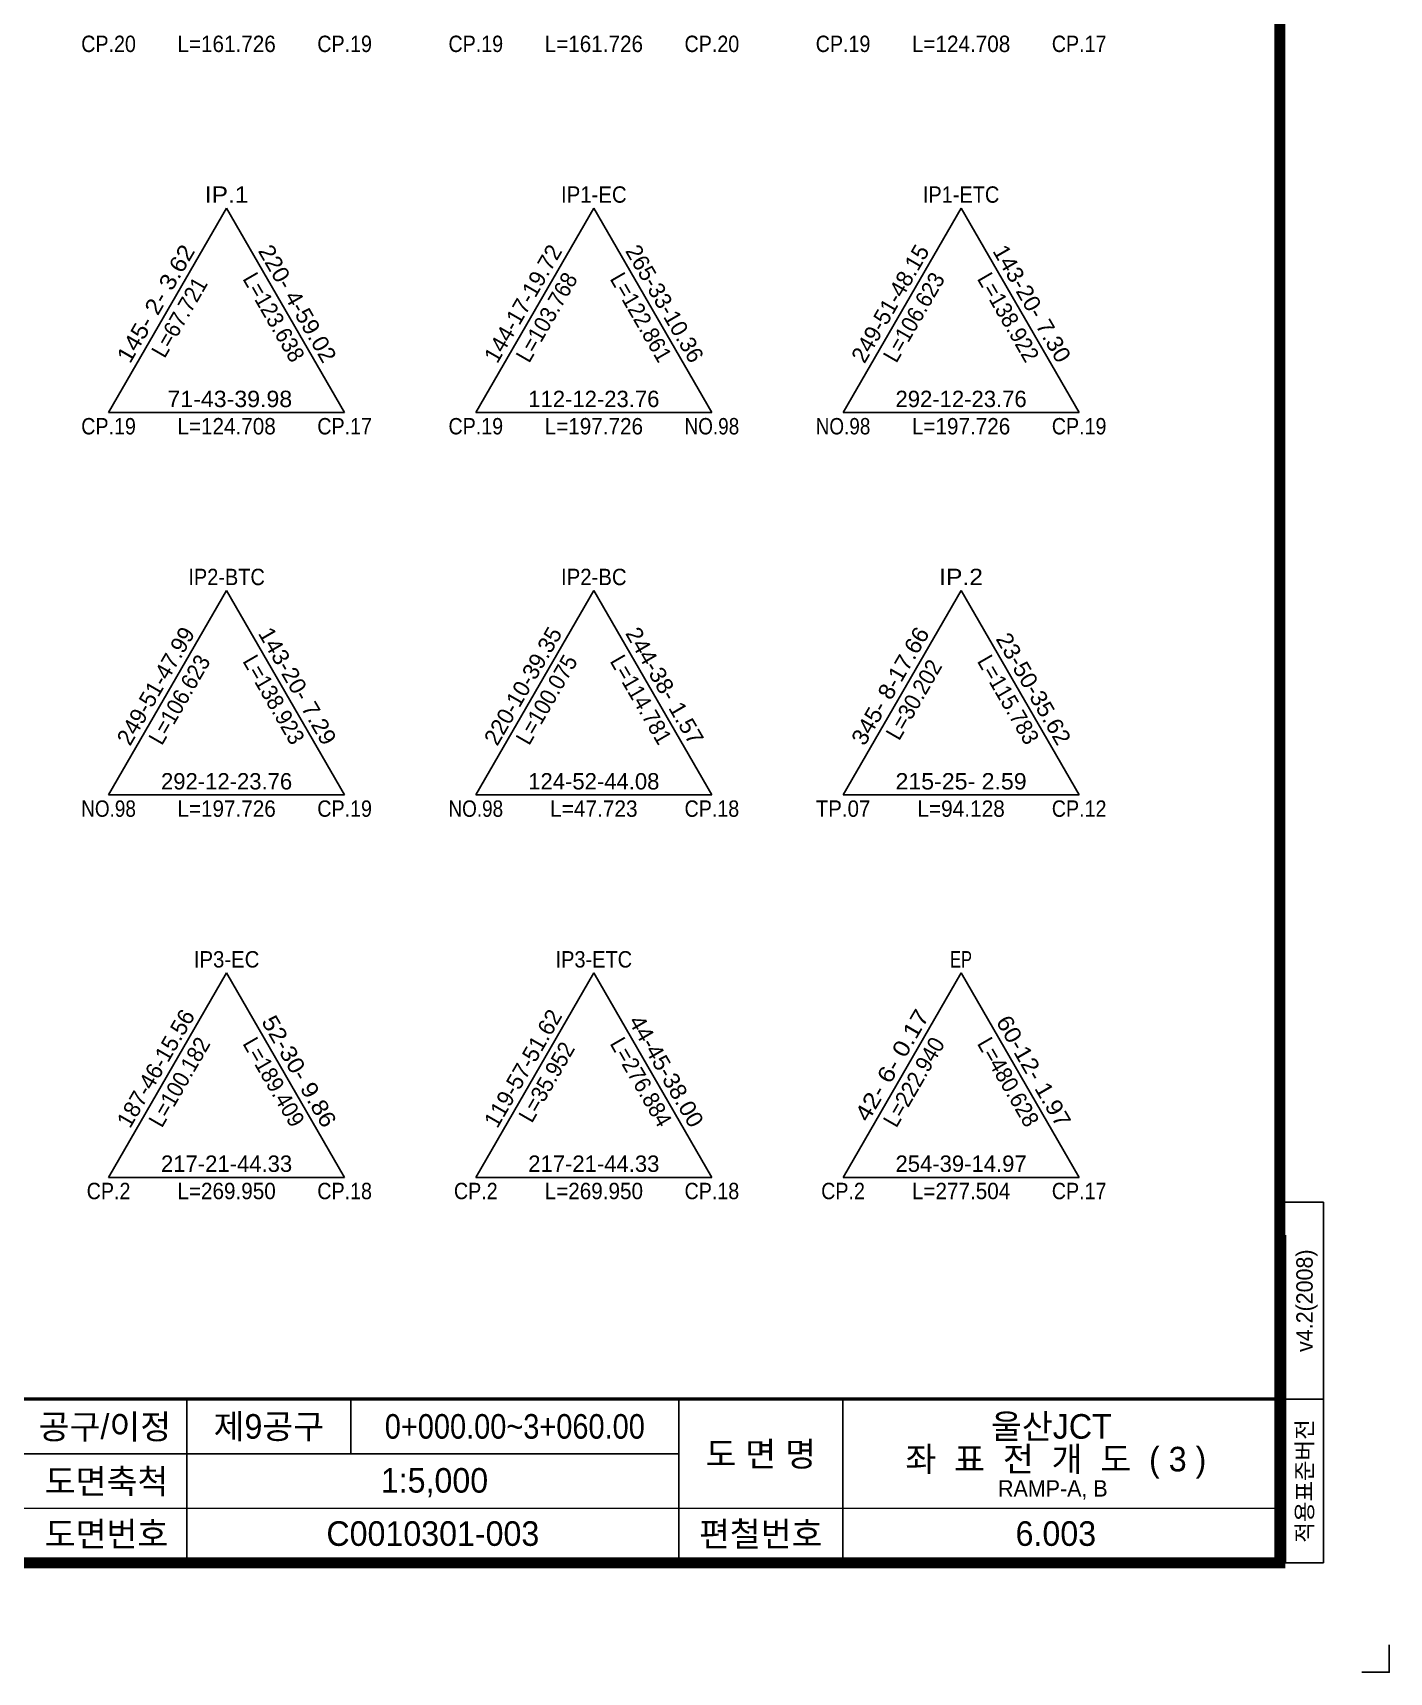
# Model space of a CAD drawing. Extents: x 226182 to 227023, y 224653 to 225247.
# Drawn here: x 226775.2 to 227023.4, y 224652.6 to 224952.7 of the extents above; entities that cross this region are included whole.
import ezdxf
from ezdxf.enums import TextEntityAlignment as Align

# ---------------------------------------------------------------- set-up
doc = ezdxf.new("R2010")
doc.units = 0
doc.header["$LTSCALE"] = 10
doc.header["$MEASUREMENT"] = 0
for name, color, linetype in [('CA-LEAL', 1, 'CONTINUOUS'), ('CA-LEAT', 3, 'CONTINUOUS'), ('CX-BORD', 3, 'CONTINUOUS'), ('CX-BORD-LIN1', 4, 'CONTINUOUS'), ('CX-BORD-LIN2', 3, 'CONTINUOUS'), ('CX-BORD-TEX2', 7, 'CONTINUOUS'), ('CX-BORD-TEX3', 6, 'CONTINUOUS'), ('CX-MISC', 2, 'CONTINUOUS')]:
    doc.layers.add(name, color=color, linetype=linetype)
doc.styles.get("Standard").update_dxf_attribs({"font": 'Dotum.ttf'})
doc.styles.add('TB_TEXT', font='Dotum.ttf')
doc.styles.add('TB_WBTXT', font='Dotum.ttf')
doc.styles.add('TB_WMTXT', font='Dotum.ttf')

# ---------------------------------------------------------------- blocks, each defined once
blk = doc.blocks.new('CXBLKA1-KHCA1')
at = {"layer": 'CX-BORD-LIN1', "const_width": 2}
blk.add_lwpolyline([(796, 0), (0, 0), (0, 554), (796, 554)], close=True, dxfattribs=at)
at = {"layer": 'CX-BORD-LIN1'}
for points, const_width in [([(796, 30), (0, 30)], 0.6), ([(686, 0), (686, 30)], 0.3)]:
    blk.add_lwpolyline(points, dxfattribs=dict(at, const_width=const_width))
at = {"layer": 'CX-BORD-LIN2'}
for p, q in [((804, 66.03), (796, 66.03)), ((804, 66.03), (804, 0)), ((797, 60), (797, 0)), ((804, 30), (796, 30)), ((804, 0), (797, 0))]:
    blk.add_line(p, q, dxfattribs=at)
at = {"layer": 'CX-BORD-LIN2', "const_width": 0.3}
for points in [[(596, 0), (596, 30)], [(716, 0), (716, 30)], [(686, 20), (566, 20)], [(796, 10), (566, 10)]]:
    blk.add_lwpolyline(points, dxfattribs=at)
at = {"layer": 'CX-BORD-LIN2'}
blk.add_lwpolyline([(626, 20), (626, 30)], dxfattribs=at)
at = {"layer": 'CX-MISC'}
blk.add_lwpolyline([(811, -20), (816, -20), (816, -15)], dxfattribs=at)
at = {"layer": 'CX-BORD-LIN1', "style": 'TB_TEXT'}
for tag, height, p in [('TR_RNUM4', 3, (285.11, 26.64)), ('TR_RDAT4', 3.5, (317.5, 27)), ('TR_DGN4', 3.5, (459.12, 27)), ('TR_CHK4', 3.5, (499.12, 27)), ('TR_APP4', 3.5, (539.12, 27)), ('TR_RNUM3', 3, (285.11, 20.64)), ('TR_RDAT3', 3.5, (317.5, 21)), ('TR_DGN3', 3.5, (459.12, 21)), ('TR_CHK3', 3.5, (499.12, 21)), ('TR_APP3', 3.5, (539.12, 21)), ('TR_RNUM2', 3, (285.11, 14.64)), ('TR_RDAT2', 3.5, (317.5, 15)), ('TR_DGN2', 3.5, (459.12, 15)), ('TR_CHK2', 3.5, (499.12, 15)), ('TR_APP2', 3.5, (539.12, 15)), ('TR_RNUM1', 3, (285.11, 8.64)), ('TR_RDAT1', 3.5, (317.5, 9)), ('TR_DGN1', 3.5, (459.12, 9)), ('TR_CHK1', 3.5, (499.12, 9)), ('TR_APP1', 3.5, (539.12, 9))]:
    blk.add_attdef(tag, text='', height=height, dxfattribs=at).set_placement(p, align=Align.MIDDLE_CENTER)
for tag, p in [('TR_RCON4', (342.3, 27)), ('TR_RCON3', (342.3, 21)), ('TR_RCON2', (342.3, 15)), ('TR_RCON1', (342.3, 9))]:
    blk.add_attdef(tag, text='', height=3.5, dxfattribs=at).set_placement(p, align=Align.MIDDLE_LEFT)
at = {"layer": 'CX-BORD-LIN2', "style": 'TB_TEXT'}
blk.add_text('적용표준버전', height=3, rotation=90, dxfattribs=at).set_placement((800.5, 15), align=Align.MIDDLE_CENTER)
blk.add_attdef('TD_VERSION', text='', height=3, rotation=90, dxfattribs=at).set_placement((800.5, 48.01), align=Align.MIDDLE_CENTER)
at = {"layer": 'CX-BORD-TEX2', "style": 'TB_WMTXT'}
for tag, height, p in [('TB_CNAME', 5, (15.34, 531.83)), ('TB_CSCOP', 4, (16.63, 523.83))]:
    blk.add_attdef(tag, text='', height=height, dxfattribs=at).set_placement(p, align=Align.BOTTOM_LEFT)
at = {"layer": 'CX-BORD-TEX2', "style": 'TB_WBTXT'}
for tag, height, p in [('TB_MTITIL', 10, (398, 533.33)), ('TB_STITL', 7, (398, 518.33))]:
    blk.add_attdef(tag, text='', height=height, dxfattribs=at).set_placement(p, align=Align.MIDDLE_CENTER)
at = {"layer": 'CX-BORD-TEX3', "style": 'TB_TEXT'}
for s, p in [('공구/이정', (581, 25)), ('도 면 명', (701, 20)), ('도면축척', (581.29, 15)), ('도면번호', (581.29, 5.39)), ('편철번호', (701, 5.39))]:
    blk.add_text(s, height=4.5, dxfattribs=at).set_placement(p, align=Align.MIDDLE)
for tag, height, p in [('TD_DCOMP', 4.5, (217.5, 25)), ('TD_CSECT', 4.5, (611, 25)), ('TD_DNAME_TOP', 4.5, (755, 25)), ('TD_DNAME_MAIN', 4.5, (755, 19.01)), ('TD_CCOMP', 4.5, (217.5, 15)), ('TD_HSCAL', 4.5, (626.7, 15.24)), ('TD_VSCAL', 4.5, (655.78, 15.24)), ('TD_DNAME_BOT', 3, (755, 13.65)), ('TD_CNAME', 4.5, (65, 5.75)), ('TD_FIELD', 4.5, (182.5, 5.53)), ('TD_CSTEP', 4.5, (253.24, 5.53)), ('TD_DWGCODE', 4.5, (641, 5.39)), ('TD_DWGNO', 4.5, (755, 5.39))]:
    blk.add_attdef(tag, text='', height=height, dxfattribs=at).set_placement(p, align=Align.MIDDLE_CENTER)
at = {"layer": 'CX-BORD-TEX3', "style": 'TB_TEXT', "width": 0.9}
blk.add_attdef('TD_CDIST', text='', height=4.5, dxfattribs=at).set_placement((656, 25), align=Align.MIDDLE_CENTER)

msp = doc.modelspace()

# ---------------------------------------------------------------- linework, layer by layer
at = {"layer": 'CA-LEAL', "linetype": 'Continuous'}
for p, q in [((226810.69, 224920.57), (226789.09, 224883.16)), ((226810.69, 224920.57), (226832.29, 224883.16)), ((226877.89, 224920.57), (226856.29, 224883.16)), ((226877.89, 224920.57), (226899.49, 224883.16)), ((226945.09, 224920.57), (226923.49, 224883.16)), ((226945.09, 224920.57), (226966.69, 224883.16)), ((226789.09, 224883.16), (226832.29, 224883.16)), ((226856.29, 224883.16), (226899.49, 224883.16)), ((226923.49, 224883.16), (226966.69, 224883.16)), ((226810.69, 224850.57), (226789.09, 224813.16)), ((226810.69, 224850.57), (226832.29, 224813.16)), ((226877.89, 224850.57), (226856.29, 224813.16)), ((226877.89, 224850.57), (226899.49, 224813.16)), ((226945.09, 224850.57), (226923.49, 224813.16)), ((226945.09, 224850.57), (226966.69, 224813.16)), ((226789.09, 224813.16), (226832.29, 224813.16)), ((226856.29, 224813.16), (226899.49, 224813.16)), ((226923.49, 224813.16), (226966.69, 224813.16)), ((226810.69, 224780.57), (226789.09, 224743.16)), ((226810.69, 224780.57), (226832.29, 224743.16)), ((226877.89, 224780.57), (226856.29, 224743.16)), ((226877.89, 224780.57), (226899.49, 224743.16)), ((226945.09, 224780.57), (226923.49, 224743.16)), ((226945.09, 224780.57), (226966.69, 224743.16)), ((226789.09, 224743.16), (226832.29, 224743.16)), ((226856.29, 224743.16), (226899.49, 224743.16)), ((226923.49, 224743.16), (226966.69, 224743.16))]:
    msp.add_line(p, q, dxfattribs=at)

# ---------------------------------------------------------------- block references
at = {"layer": 'CX-BORD'}
ref = msp.add_blockref('CXBLKA1-KHCA1', (226207.43, 224672.57), dxfattribs=at)
ref.add_attrib('TD_DNAME_TOP', '울산JCT ', dxfattribs={"layer": 'CX-BORD-TEX3', "height": 4.5, "style": 'TB_TEXT'}).set_placement((226962.43, 224697.57), align=Align.MIDDLE_CENTER)
ref.add_attrib('TD_DNAME_MAIN', '좌  표  전  개  도  ( 3 )', dxfattribs={"layer": 'CX-BORD-TEX3', "height": 4.5, "style": 'TB_TEXT'}).set_placement((226962.43, 224691.58), align=Align.MIDDLE_CENTER)
ref.add_attrib('TD_DNAME_BOT', 'RAMP-A, B ', dxfattribs={"layer": 'CX-BORD-TEX3', "height": 3, "style": 'TB_TEXT'}).set_placement((226962.43, 224686.22), align=Align.MIDDLE_CENTER)
ref.add_attrib('TD_CSECT', '제9공구', dxfattribs={"layer": 'CX-BORD-TEX3', "height": 4.5, "style": 'TB_TEXT'}).set_placement((226818.43, 224697.57), align=Align.MIDDLE_CENTER)
ref.add_attrib('TD_CDIST', '0+000.00~3+060.00', dxfattribs={"layer": 'CX-BORD-TEX3', "height": 4.5, "style": 'TB_TEXT', "width": 0.9}).set_placement((226863.43, 224697.57), align=Align.MIDDLE_CENTER)
ref.add_attrib('TD_HSCAL', '1:5,000', dxfattribs={"layer": 'CX-BORD-TEX3', "height": 4.5, "style": 'TB_TEXT'}).set_placement((226848.73, 224687.69), align=Align.MIDDLE_CENTER)
ref.add_attrib('TD_DWGNO', '6.003', dxfattribs={"layer": 'CX-BORD-TEX3', "height": 4.5, "style": 'TB_TEXT'}).set_placement((226962.43, 224677.95), align=Align.MIDDLE_CENTER)
ref.add_attrib('TD_DWGCODE', 'C0010301-003', dxfattribs={"layer": 'CX-BORD-TEX3', "height": 4.5, "style": 'TB_TEXT'}).set_placement((226848.43, 224677.95), align=Align.MIDDLE_CENTER)
ref.add_attrib('TD_VERSION', 'v4.2(2008)', dxfattribs={"layer": 'CX-BORD-LIN2', "height": 3, "rotation": 90, "style": 'TB_TEXT'}).set_placement((227007.93, 224720.58), align=Align.MIDDLE_CENTER)

# ---------------------------------------------------------------- texts
at = {"layer": 'CA-LEAT'}
for s, rotation, width, p, p2 in [('CP.20', 0, 0.826048, (226784.09, 224949.16), (226794.09, 224949.16)), ('L=161.726', 0, 0.864009, (226801.69, 224949.16), (226819.69, 224949.16)), ('CP.19', 0, 0.826048, (226827.29, 224949.16), (226837.29, 224949.16)), ('CP.19', 0, 0.826048, (226851.29, 224949.16), (226861.29, 224949.16)), ('L=161.726', 0, 0.864009, (226868.89, 224949.16), (226886.89, 224949.16)), ('CP.20', 0, 0.826048, (226894.49, 224949.16), (226904.49, 224949.16)), ('CP.19', 0, 0.826048, (226918.49, 224949.16), (226928.49, 224949.16)), ('L=124.708', 0, 0.864009, (226936.09, 224949.16), (226954.09, 224949.16)), ('CP.17', 0, 0.826048, (226961.69, 224949.16), (226971.69, 224949.16)), ('IP.1', 0, 1.032755, (226806.69, 224921.57), (226814.69, 224921.57)), ('IP1-EC', 0, 0.841084, (226871.89, 224921.57), (226883.89, 224921.57)), ('IP1-ETC', 0, 0.838453, (226938.09, 224921.57), (226952.09, 224921.57)), ('145- 2- 3.62', 60, 0.9134, (226793.02, 224891.97), (226805.02, 224912.76)), ('220- 4-59.02', 300, 0.878689, (226816.36, 224912.76), (226828.36, 224891.97)), ('144-17-19.72', 60, 0.846518, (226860.22, 224891.97), (226872.22, 224912.76)), ('265-33-10.36', 300, 0.846518, (226883.56, 224912.76), (226895.56, 224891.97)), ('249-51-48.15', 60, 0.846518, (226927.42, 224891.97), (226939.42, 224912.76)), ('143-20- 7.30', 300, 0.878689, (226950.76, 224912.76), (226962.76, 224891.97)), ('L=123.638', 300, 0.864009, (226813.53, 224907.66), (226822.53, 224892.07)), ('L=103.768', 60, 0.864009, (226866.05, 224892.07), (226875.05, 224907.66)), ('L=122.861', 300, 0.864009, (226880.73, 224907.66), (226889.73, 224892.07)), ('L=106.623', 60, 0.864009, (226933.25, 224892.07), (226942.25, 224907.66)), ('L=138.922', 300, 0.864009, (226947.93, 224907.66), (226956.93, 224892.07)), ('L=67.721', 60, 0.869424, (226799.35, 224892.94), (226807.35, 224906.79)), (' 71-43-39.98', 0, 0.878689, (226798.69, 224884.16), (226822.69, 224884.16)), ('112-12-23.76', 0, 0.846518, (226865.89, 224884.16), (226889.89, 224884.16)), ('292-12-23.76', 0, 0.846518, (226933.09, 224884.16), (226957.09, 224884.16)), ('CP.19', 0, 0.826048, (226784.09, 224879.16), (226794.09, 224879.16)), ('L=124.708', 0, 0.864009, (226801.69, 224879.16), (226819.69, 224879.16)), ('CP.17', 0, 0.826048, (226827.29, 224879.16), (226837.29, 224879.16)), ('CP.19', 0, 0.826048, (226851.29, 224879.16), (226861.29, 224879.16)), ('L=197.726', 0, 0.864009, (226868.89, 224879.16), (226886.89, 224879.16)), ('NO.98', 0, 0.802832, (226894.49, 224879.16), (226904.49, 224879.16)), ('NO.98', 0, 0.802832, (226918.49, 224879.16), (226928.49, 224879.16)), ('L=197.726', 0, 0.864009, (226936.09, 224879.16), (226954.09, 224879.16)), ('CP.19', 0, 0.826048, (226961.69, 224879.16), (226971.69, 224879.16)), ('IP2-BTC', 0, 0.827957, (226803.69, 224851.57), (226817.69, 224851.57)), ('IP2-BC', 0, 0.828788, (226871.89, 224851.57), (226883.89, 224851.57)), ('IP.2', 0, 1.032755, (226941.09, 224851.57), (226949.09, 224851.57)), ('249-51-47.99', 60, 0.846518, (226793.02, 224821.97), (226805.02, 224842.76)), ('143-20- 7.29', 300, 0.878689, (226816.36, 224842.76), (226828.36, 224821.97)), ('220-10-39.35', 60, 0.846518, (226860.22, 224821.97), (226872.22, 224842.76)), ('244-38- 1.57', 300, 0.878689, (226883.56, 224842.76), (226895.56, 224821.97)), ('345- 8-17.66', 60, 0.878689, (226927.42, 224821.97), (226939.42, 224842.76)), (' 23-50-35.62', 300, 0.878689, (226950.76, 224842.76), (226962.76, 224821.97)), ('L=106.623', 60, 0.864009, (226798.85, 224822.07), (226807.85, 224837.66)), ('L=138.923', 300, 0.864009, (226813.53, 224837.66), (226822.53, 224822.07)), ('L=100.075', 60, 0.864009, (226866.05, 224822.07), (226875.05, 224837.66)), ('L=114.781', 300, 0.864009, (226880.73, 224837.66), (226889.73, 224822.07)), ('L=30.202', 60, 0.869424, (226933.75, 224822.94), (226941.75, 224836.79)), ('L=115.783', 300, 0.864009, (226947.93, 224837.66), (226956.93, 224822.07)), ('292-12-23.76', 0, 0.846518, (226798.69, 224814.16), (226822.69, 224814.16)), ('124-52-44.08', 0, 0.846518, (226865.89, 224814.16), (226889.89, 224814.16)), ('215-25- 2.59', 0, 0.878689, (226933.09, 224814.16), (226957.09, 224814.16)), ('NO.98', 0, 0.802832, (226784.09, 224809.16), (226794.09, 224809.16)), ('L=197.726', 0, 0.864009, (226801.69, 224809.16), (226819.69, 224809.16)), ('CP.19', 0, 0.826048, (226827.29, 224809.16), (226837.29, 224809.16)), ('NO.98', 0, 0.802832, (226851.29, 224809.16), (226861.29, 224809.16)), ('L=47.723', 0, 0.869424, (226869.89, 224809.16), (226885.89, 224809.16)), ('CP.18', 0, 0.826048, (226894.49, 224809.16), (226904.49, 224809.16)), ('TP.07', 0, 0.867161, (226918.49, 224809.16), (226928.49, 224809.16)), ('L=94.128', 0, 0.869424, (226937.09, 224809.16), (226953.09, 224809.16)), ('CP.12', 0, 0.826048, (226961.69, 224809.16), (226971.69, 224809.16)), ('IP3-EC', 0, 0.841084, (226804.69, 224781.57), (226816.69, 224781.57)), ('IP3-ETC', 0, 0.838453, (226870.89, 224781.57), (226884.89, 224781.57)), ('EP', 0, 0.754736, (226943.09, 224781.57), (226947.09, 224781.57)), ('187-46-15.56', 60, 0.846518, (226793.02, 224751.97), (226805.02, 224772.76)), ('119-57-51.62', 60, 0.846518, (226860.22, 224751.97), (226872.22, 224772.76)), (' 42- 6- 0.17', 60, 0.950968, (226927.42, 224751.97), (226939.42, 224772.76)), (' 52-30- 9.86', 300, 0.9134, (226816.36, 224772.76), (226828.36, 224751.97)), (' 44-45-38.00', 300, 0.878689, (226883.56, 224772.76), (226895.56, 224751.97)), (' 60-12- 1.97', 300, 0.9134, (226950.76, 224772.76), (226962.76, 224751.97)), ('L=100.182', 60, 0.864009, (226798.85, 224752.07), (226807.85, 224767.66)), ('L=189.409', 300, 0.864009, (226813.53, 224767.66), (226822.53, 224752.07)), ('L=35.952', 60, 0.869424, (226866.55, 224752.94), (226874.55, 224766.79)), ('L=276.884', 300, 0.864009, (226880.73, 224767.66), (226889.73, 224752.07)), ('L=222.940', 60, 0.864009, (226933.25, 224752.07), (226942.25, 224767.66)), ('L=480.628', 300, 0.864009, (226947.93, 224767.66), (226956.93, 224752.07)), ('217-21-44.33', 0, 0.846518, (226798.69, 224744.16), (226822.69, 224744.16)), ('217-21-44.33', 0, 0.846518, (226865.89, 224744.16), (226889.89, 224744.16)), ('254-39-14.97', 0, 0.846518, (226933.09, 224744.16), (226957.09, 224744.16)), ('CP.2', 0, 0.826813, (226785.09, 224739.16), (226793.09, 224739.16)), ('L=269.950', 0, 0.864009, (226801.69, 224739.16), (226819.69, 224739.16)), ('CP.18', 0, 0.826048, (226827.29, 224739.16), (226837.29, 224739.16)), ('CP.2', 0, 0.826813, (226852.29, 224739.16), (226860.29, 224739.16)), ('L=269.950', 0, 0.864009, (226868.89, 224739.16), (226886.89, 224739.16)), ('CP.18', 0, 0.826048, (226894.49, 224739.16), (226904.49, 224739.16)), ('CP.2', 0, 0.826813, (226919.49, 224739.16), (226927.49, 224739.16)), ('L=277.504', 0, 0.864009, (226936.09, 224739.16), (226954.09, 224739.16)), ('CP.17', 0, 0.826048, (226961.69, 224739.16), (226971.69, 224739.16))]:
    msp.add_text(s, height=3, rotation=rotation, dxfattribs=dict(at, width=width)).set_placement(p, p2, align=Align.FIT)

doc.saveas('drawing.dxf')
